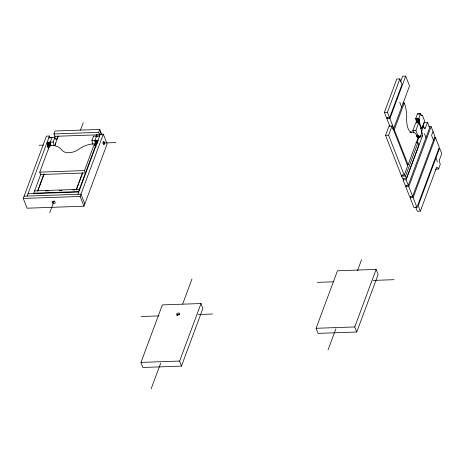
<?xml version="1.0" encoding="UTF-8"?>
<svg xmlns="http://www.w3.org/2000/svg" width="465" height="465" viewBox="0 0 465 465"><rect width="100%" height="100%" fill="white"/><g stroke="black" fill="none" stroke-linecap="round" stroke-linejoin="round"><path stroke-width="0.7" d="M77.934 194.294L100.26 134.263L103.3 134.158L107.142 143.912L83.973 206.21L27.086 208.204L23.25 198.45L46.419 136.152L49.459 136.047L50.226 137.995M27.133 196.079L49.459 136.047M94.424 143.83L84.479 170.574L85.415 172.957L40.688 174.526L39.752 172.143L49.697 145.4A18.304 11.491 -21.5 0 1 61.613 149.846A11.759 7.382 -21.5 0 0 78.841 149.242A18.304 11.491 -21.5 0 1 94.424 143.83L95.36 146.213M99.777 129.439L98.685 132.374L99.62 134.757L54.893 136.326L53.957 133.943L55.05 131.008L99.777 129.439L101.911 134.856M40.868 174.038L33.753 193.167L78.48 191.597L95.627 145.493L94.912 140.581L96.598 136.047L96.883 136.6M54.289 137.954L55.015 136.001M53.899 145.644A6.865 2.621 88 0 0 53.225 142.046L54.911 137.512A6.452 2.465 88 0 0 56.84 139.151L58.055 135.89M37.636 190.795L43.908 173.933M37.787 191.167L44.105 174.177M54.713 145.655L58.183 136.326M49.749 212.714L54.05 201.147M80.474 130.101L83.247 122.65M92.547 144.284A6.865 2.621 88 0 0 91.872 140.692L93.558 136.158L99.638 135.943M76.283 189.441L82.555 172.579M95.976 136.495L96.703 134.536M76.684 189.139L78.446 184.402M78.951 183.047L82.474 173.579M96.313 136.361L97.069 134.333M99.26 135.734L100.713 131.822M83.973 206.21L80.131 196.457L103.3 134.158M140.976 362.404L162.361 304.895L201.014 303.535L202.839 308.609L181.449 366.124L142.802 367.478L140.976 362.404L179.624 361.049L201.014 303.535M151.113 388.85L160.698 363.078M182.658 304.04L191.981 278.971M384.404 112.379L396.808 79.027L399.848 78.922L401.998 84.386L389.594 117.738L386.555 117.848L384.404 112.379L387.444 112.274L399.848 78.922M389.955 126.48L386.88 118.674L387.386 117.325M400.656 81.642L402.661 76.254L405.695 76.15L409.537 85.903L393.762 128.323L392.547 128.369M393.762 128.323L389.92 118.569L405.695 76.15M385.537 135.373L388.99 126.096L392.03 125.992L407.7 165.825L404.248 175.102L401.208 175.206L385.537 135.373L388.577 135.269L392.03 125.992M316.095 328.29L337.485 270.775L376.133 269.421L378.132 274.501L356.748 332.016L318.095 333.37L316.095 328.29L354.749 326.936L376.133 269.421M406.881 164.802L408.096 164.761L394.297 129.689L404.248 102.945L403.027 102.986M328.063 349.837L335.91 328.738M357.527 270.607L361.555 259.766M420.523 113.762L418.837 118.296L419.546 122.766L416.506 122.87L415.797 118.401L417.483 113.867L420.523 113.762L421.435 115.099L422.452 115.401L424.603 120.871L421.703 128.671L420.488 128.712M413.774 132.978L412.815 130.549L415.716 122.748L418.756 122.638L420.906 128.108L421.592 133.106L419.907 137.64L417.471 137.721M419.907 137.64L419.006 136.303L418.006 135.908L415.855 130.438L418.756 122.638M415.96 142.743L417.93 142.679L418.866 145.057L406.462 178.415L402.527 178.554L401.586 176.171L402.097 174.805M408.096 164.761L418.041 138.012A18.304 6.987 88 0 0 411.967 132.165A11.759 4.487 88 0 1 406.654 118.656A18.304 6.987 88 0 0 404.248 102.945M422.755 126.968L424.452 122.4L427.492 122.295L429.643 127.759L408.253 185.273L405.213 185.378L403.062 179.914L403.562 178.566M416.855 142.819L418.866 137.419M427.492 122.295L425.306 128.166A6.452 2.465 88 0 1 423.377 126.527L421.691 131.06A6.865 2.621 88 0 1 422.406 135.966L406.102 179.81L408.253 185.273M406.462 178.415L405.526 176.032L417.93 142.679M428.689 126.707L431.119 126.625L434.961 136.379L412.635 196.41L409.595 196.521L405.759 186.761L406.259 185.413M412.635 196.41L408.793 186.657L431.119 126.625M433.043 131.502L431.572 135.449L433.49 140.325M434.217 137.634L435.438 137.588L439.274 147.347L416.948 207.378L413.908 207.483L410.072 197.73L410.572 196.381M416.948 207.378L413.112 197.619L435.438 137.588M420.36 211.151L436.664 167.307A6.865 2.621 88 0 1 438.565 169.039L440.25 164.511A6.452 2.465 88 0 1 439.565 159.507L441.75 153.636L439.599 148.172L418.209 205.687L420.36 211.151L417.32 211.255L415.652 207.006M417.483 113.867L420.662 114.047M420.895 115.465L422.452 115.401M386.88 118.674L389.92 118.569M415.797 118.401L418.837 118.296M415.908 118.749L418.948 118.645M416.012 119.116L419.052 119.011M416.105 119.499L419.145 119.389M416.192 119.889L419.227 119.784M416.268 120.296L419.308 120.191M416.332 120.708L419.372 120.604M416.39 121.133L419.43 121.028M53.957 133.943L98.685 132.374M416.437 121.563L419.471 121.458M416.471 121.999L419.511 121.888M416.495 122.434L419.535 122.33M54.911 137.512L48.831 137.727L48.97 138.012M96.737 136.338L97.952 136.297M55.626 139.198L56.84 139.151M422.162 126.567L423.377 126.527M424.092 128.206L425.306 128.166M393.082 129.735L394.297 129.689M53.225 142.046L47.145 142.255L47.866 147.167L48.581 148.986M91.872 140.692L97.952 140.477L98.167 141.191L95.127 141.296M47.256 142.61L50.296 142.499L50.656 144.045L50.859 145.748L47.819 145.853M95.023 140.936L98.063 140.825M47.36 142.976L50.4 142.865M47.453 143.354L50.493 143.249M95.22 141.68L97.65 141.593M412.815 130.549L415.855 130.438M47.54 143.749L50.58 143.639M95.308 142.075L97.737 141.988M47.616 144.15L50.656 144.045M95.383 142.476L97.208 142.412M47.686 144.569L50.72 144.458M95.447 142.895L97.272 142.831M39.072 145.249L43.303 145.103M102.736 143.017L115.721 142.563M410.147 132.229L411.967 132.165M47.738 144.993L50.778 144.882M95.505 143.319L97.33 143.255M47.785 145.417L50.825 145.312M95.552 143.743L96.767 143.702M95.587 144.179L96.801 144.138M47.843 146.289L50.278 146.208M95.61 144.615L96.825 144.574M47.86 146.731L49.685 146.667M47.866 147.167L49.685 147.103M94.412 145.533L95.627 145.493L96.11 146.708M416.791 135.949L418.343 135.925M416.687 136.047L418.512 135.983M416.855 136.123L418.674 136.059M419.976 136.053L422.406 135.966M417.018 136.233L418.843 136.169M417.181 136.367L419.006 136.303M417.343 136.53L419.168 136.466M417.5 136.716L419.325 136.652M417.047 136.948L419.476 136.861M417.192 137.187L419.622 137.099M417.338 137.442L419.767 137.355M39.752 172.143L84.479 170.574M435.525 169.15L438.565 169.039M401.586 176.171L405.526 176.032M34.596 190.9L79.323 189.331L79.8 190.545M45.657 190.894L48.523 190.795M59.258 190.418L62.118 190.319M72.854 189.941L75.005 189.865M403.062 179.914L406.102 179.81M27.976 193.812L78.777 192.028M24.093 196.184L80.974 194.19L84.816 203.943M23.25 198.45L80.131 196.457M405.759 186.761L408.793 186.657M410.072 197.73L413.112 197.619M317.386 282.365L333.597 281.802M373.11 280.412L394.035 279.68M141.098 316.525L159.088 315.892M198.032 314.532L212.511 314.02M52.01 137.907L51.871 137.617L50.296 142.499M435.949 157.99L437.484 161.896M424.452 133.67L425.987 137.576M421.703 128.671L419.546 122.766M399.731 102.236L401.65 107.113M387.444 112.274L389.594 117.738M388.577 135.269L404.248 175.102M354.749 326.936L356.748 332.016M179.624 361.049L181.449 366.124M410.014 132.194A18.304 6.987 88 0 1 410.56 132.316M54.515 201.229A1.645 1.116 20.4 0 1 54.103 201.124M55.387 145.039A1.645 0.628 88 0 1 55.957 143.011M93.698 136.443A6.452 2.465 88 0 1 93.558 136.158M177.02 315.537A1.546 0.971 -21.5 0 1 178.13 314.317A1.546 0.971 -21.5 0 1 179.786 314.427M104.259 144.063L104.148 144.348A1.645 0.628 88 0 1 103.294 144.016A1.645 0.628 88 0 1 103.282 141.796A1.645 0.628 88 0 1 104.131 141.744L104.247 142.063A1.645 0.628 88 0 1 104.259 144.063M52.266 202.694A1.645 1.116 20.4 0 0 55.015 203.135A1.645 1.116 20.4 0 0 53.551 201.165A1.645 1.116 20.4 0 0 52.266 202.694M177.287 315.072A1.546 0.971 -21.5 0 0 179.513 313.706A1.546 0.971 -21.5 0 0 177.31 313.317A1.546 0.971 -21.5 0 0 177.287 315.072"/></g></svg>
